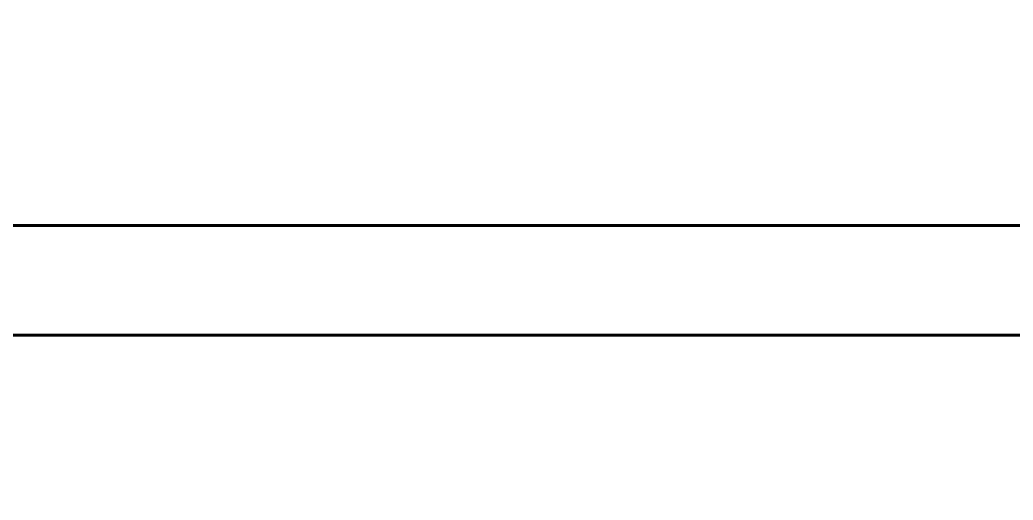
# Model space of a CAD drawing. Header units: millimetres. Extents: x 325046 to 1268204, y 1875583 to 2761998.
# Drawn here: x 883653 to 946979, y 2619836 to 2650478 of the extents above; entities that cross this region are included whole.
import ezdxf

# ---------------------------------------------------------------- set-up
doc = ezdxf.new("R2010")
doc.units = ezdxf.units.MM
doc.header["$LTSCALE"] = 100
doc.layers.add('Komunikace - obrys - páteřní', color=7, linetype='Continuous', lineweight=25, true_color=0xd91268)

msp = doc.modelspace()

# ---------------------------------------------------------------- linework, layer by layer
at = {"layer": 'Komunikace - obrys - páteřní', "const_width": 200}
for points in [[(706651.1, 2650362.7, -0.0339534), (705775.5, 2643640.4, -0.1230105), (700189.6, 2631842.2, -0.097027), (691580.2, 2623785.4, -0.0078047), (680451.9, 2617984.9, -0.073117), (753604.4, 2630571.5), (753604.4, 2630571.5), (758737.9, 2630324.9), (815669.8, 2630359.7, -0.9677443), (815678.7, 2619361.4), (836678.7, 2619358.7, -0.9962388), (836644.1, 2630362.6), (959603.7, 2630362.7, -0.999999), (959603.6, 2619362.7), (980603.6, 2619362.7, -1), (980603.6, 2630362.7), (1086985.3, 2630362.7, -0.0522306)], [(1085639.1, 2637362.7), (980603.3, 2637361.6, -0.4153965), (975076.6, 2642863.7), (975076.7, 2642892.6, -0.4130984), (982576.7, 2650364.1), (957537.5, 2650364.1, -0.4141758), (965037.5, 2642865), (965037.5, 2642863.1, -0.4104581), (959604, 2637361.3), (959604, 2637361.3), (798070.8, 2637361.4, -0.4155627), (792543.7, 2642862.4), (792543.9, 2642891.3, -0.4130984), (800043.8, 2650362.7), (800043.8, 2650362.7), (775004.6, 2650362.7, -0.4141758), (782504.6, 2642863.7), (782504.6, 2642861.8, -0.4107113), (777070.7, 2637361.8), (758705.6, 2637362.5), (753603.7, 2637139.2), (736563, 2637204.9, -0.2527637), (714534.4, 2650362.7, -0.2527637)]]:
    msp.add_lwpolyline(points, format="xyb", dxfattribs=at)

doc.saveas('drawing.dxf')
